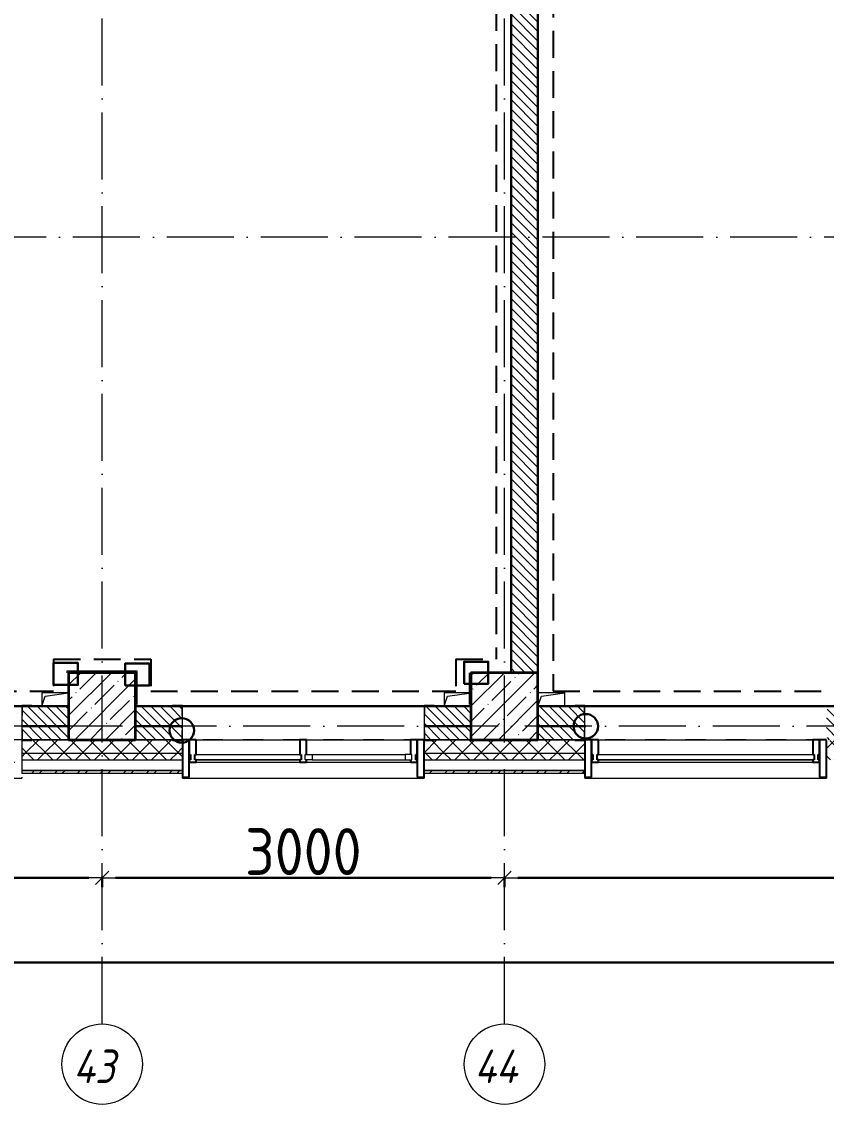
# Model space of a CAD drawing. Header units: millimetres. Extents: x -213536 to 1564669, y -45299 to 942238.
# Drawn here: x 492042 to 498042, y 422415 to 430492 of the extents above; entities that cross this region are included whole.
import ezdxf

# ---------------------------------------------------------------- set-up
doc = ezdxf.new("R2010")
doc.units = ezdxf.units.MM
for name, pattern in [('50_200_ШТРИХ_1Т_ш5_п1_п1_', [700, 500, -100, 0, -100]), ('Штрих короткий', [300, 150, -150]), ('Штриховая _2 мм - 1 мм_', [300, 200, -100])]:
    doc.linetypes.add(name, pattern=pattern)
for name, color, linetype, lineweight in [('0-1', 7, 'Continuous', 5), ('0-2', 7, 'Continuous', 9), ('2) ПГП 4м', 4, 'Continuous', 30), ('2.1) ПГП окна 2.8 м', 5, 'Continuous', 30), ('3) ЖБ 4м', 3, 'Continuous', 30), ('3.1) ЖБ окна 1.2 м', 102, 'Continuous', 30), ('4) Метл уголки', 6, 'Continuous', 30), ('5) Швы', 2, 'Continuous', 30), ('Импосты витража', 7, 'Continuous', 9), ('Импосты витража-1', 7, 'Continuous', 25), ('Каркас_Импост', 7, 'Continuous', 13), ('Несущие колонны', 7, 'Continuous', 9), ('Несущие колонны-1', 7, 'Continuous', 35), ('Обобщенные модели', 7, 'Continuous', 9), ('Общие ребра', 7, 'Continuous', 9), ('Окна', 7, 'Continuous', 9), ('Оси', 7, 'Continuous', 9), ('Оси-1', 7, 'Continuous', 20), ('Оси-2', 7, '50_200_ШТРИХ_1Т_ш5_п1_п1_', 9), ('Остекление-1', 7, 'Continuous', 9), ('Перемычка-1', 7, 'Штрих короткий', 9), ('Размеры', 7, 'Continuous', 15), ('Стены', 7, 'Continuous', 9), ('Стены-1', 7, 'Continuous', 13), ('Штриховка разреза-1', 7, 'Continuous', 9)]:
    doc.layers.add(name, color=color, linetype=linetype, lineweight=lineweight)
doc.layers.add('Каркас_Импост-2', color=7, linetype='Continuous', lineweight=9, true_color=0xaaaaaa)
doc.layers.add('СТ-1_1', color=7, linetype='Штриховая _2 мм - 1 мм_', lineweight=90, true_color=0x888888)
doc.layers.get('0-2').off()
doc.styles.add('ISOCPEUR_I_1', font='isocpeui.ttf', dxfattribs={"width": 0.85, "height": 2.5})
doc.styles.add('СПДС', font='isocpeur.ttf', dxfattribs={"width": 0.9})
doc.dimstyles.new('Размера А3', dxfattribs={"dimtxt": 200, "dimasz": 100, "dimexe": 70, "dimexo": 100, "dimgap": 20, "dimtad": 1, "dimdec": 0, "dimrnd": 10, "dimzin": 0, "dimdsep": 46, "dimtxsty": 'СПДС', "dimblk": 'ARROWHEAD_6', "dimcen": 1, "dimclrd": 256, "dimclre": 256, "dimclrt": 256, "dimazin": 0, "dimtfac": 1, "dimtdec": 0, "dimtmove": 2, "dimatfit": 3, "dimfxl": 1, "dimtolj": 1, "dimtzin": 0, "dimarcsym": 0})
pattern_1 = [(135, (0, 0), (-35.35534, -35.35534), [])]
pattern_2 = [(45, (0, 0), (-70.71068, 70.71068), []), (135, (0, 0), (-70.71068, -70.71068), [])]

# ---------------------------------------------------------------- blocks, each defined once
blk = doc.blocks.new('Ось сетки - Круг_Ø6_00__ISO-2_5_0_9K_-16731441-АИ2_03_План отделки стен 3-го этажа _Часть 2_')
at = {"layer": 'Оси-1'}
blk.add_circle((0, 0), 3, dxfattribs=at)
blk = doc.blocks.new('ARROWHEAD_6')
at = {"color": 0, "linetype": 'Continuous'}
for p, q in [((0, 0), (-1, 0)), ((-0.5, -0.5), (0.5, 0.5))]:
    blk.add_line(p, q, dxfattribs=at)
blk = doc.blocks.new('*D4729')
at = {"layer": 'Defpoints', "color": 0, "transparency": 16777216}
for p in [(486642.1, 424211.7), (492642.1, 424211.7), (492642.1, 424105.6)]:
    blk.add_point(p, dxfattribs=at)
at = {"layer": 'Размеры', "lineweight": -2, "transparency": 16777216}
for p, q in [((486642.1, 424111.7), (486642.1, 424035.6)), ((486742.1, 424105.6), (492542.1, 424105.6)), ((492642.1, 424111.7), (492642.1, 424035.6))]:
    blk.add_line(p, q, dxfattribs=at)
at = {"layer": 'Размеры', "lineweight": -2, "transparency": 16777216, "xscale": 100, "yscale": 100, "zscale": 100, "rotation": 180}
blk.add_blockref('ARROWHEAD_6', (486642.1, 424105.6), dxfattribs=at)
at = {"layer": 'Размеры', "lineweight": -2, "transparency": 16777216, "xscale": 100, "yscale": 100, "zscale": 100}
blk.add_blockref('ARROWHEAD_6', (492642.1, 424105.6), dxfattribs=at)
at = {"layer": 'Размеры', "transparency": 16777216, "insert": (489642.1, 424300.6), "char_height": 350, "width": 2.488, "attachment_point": 5, "style": 'СПДС'}
blk.add_mtext('\\A1;6000', dxfattribs=at)
blk = doc.blocks.new('*D4730')
at = {"layer": 'Defpoints', "color": 0, "transparency": 16777216}
for p in [(492642.1, 424211.7), (495642.1, 424211.7), (495642.1, 424105.6)]:
    blk.add_point(p, dxfattribs=at)
at = {"layer": 'Размеры', "lineweight": -2, "transparency": 16777216}
for p, q in [((492642.1, 424111.7), (492642.1, 424035.6)), ((492742.1, 424105.6), (495542.1, 424105.6)), ((495642.1, 424111.7), (495642.1, 424035.6))]:
    blk.add_line(p, q, dxfattribs=at)
at = {"layer": 'Размеры', "lineweight": -2, "transparency": 16777216, "xscale": 100, "yscale": 100, "zscale": 100, "rotation": 180}
blk.add_blockref('ARROWHEAD_6', (492642.1, 424105.6), dxfattribs=at)
at = {"layer": 'Размеры', "lineweight": -2, "transparency": 16777216, "xscale": 100, "yscale": 100, "zscale": 100}
blk.add_blockref('ARROWHEAD_6', (495642.1, 424105.6), dxfattribs=at)
at = {"layer": 'Размеры', "transparency": 16777216, "insert": (494142.1, 424300.6), "char_height": 350, "width": 2.488, "attachment_point": 5, "style": 'СПДС'}
blk.add_mtext('\\A1;3000', dxfattribs=at)
blk = doc.blocks.new('*D4731')
at = {"layer": 'Defpoints', "color": 0, "transparency": 16777216}
for p in [(495642.1, 424211.7), (501642.1, 424211.7), (501642.1, 424105.6)]:
    blk.add_point(p, dxfattribs=at)
at = {"layer": 'Размеры', "lineweight": -2, "transparency": 16777216}
for p, q in [((495642.1, 424111.7), (495642.1, 424035.6)), ((495742.1, 424105.6), (501542.1, 424105.6)), ((501642.1, 424111.7), (501642.1, 424035.6))]:
    blk.add_line(p, q, dxfattribs=at)
at = {"layer": 'Размеры', "lineweight": -2, "transparency": 16777216, "xscale": 100, "yscale": 100, "zscale": 100, "rotation": 180}
blk.add_blockref('ARROWHEAD_6', (495642.1, 424105.6), dxfattribs=at)
at = {"layer": 'Размеры', "lineweight": -2, "transparency": 16777216, "xscale": 100, "yscale": 100, "zscale": 100}
blk.add_blockref('ARROWHEAD_6', (501642.1, 424105.6), dxfattribs=at)
at = {"layer": 'Размеры', "transparency": 16777216, "insert": (498642.1, 424300.6), "char_height": 350, "width": 2.488, "attachment_point": 5, "style": 'СПДС'}
blk.add_mtext('\\A1;6000', dxfattribs=at)
blk = doc.blocks.new('*D4743')
at = {"layer": 'Defpoints', "color": 0, "transparency": 16777216}
for p in [(430692.1, 423578.1), (534192.1, 423578.1), (534192.1, 423472.1)]:
    blk.add_point(p, dxfattribs=at)
at = {"layer": 'Размеры', "lineweight": -2, "transparency": 16777216}
for p, q in [((430692.1, 423478.1), (430692.1, 423402.1)), ((430792.1, 423472.1), (534092.1, 423472.1)), ((534192.1, 423478.1), (534192.1, 423402.1))]:
    blk.add_line(p, q, dxfattribs=at)
at = {"layer": 'Размеры', "lineweight": -2, "transparency": 16777216, "xscale": 100, "yscale": 100, "zscale": 100, "rotation": 180}
blk.add_blockref('ARROWHEAD_6', (430692.1, 423472.1), dxfattribs=at)
at = {"layer": 'Размеры', "lineweight": -2, "transparency": 16777216, "xscale": 100, "yscale": 100, "zscale": 100}
blk.add_blockref('ARROWHEAD_6', (534192.1, 423472.1), dxfattribs=at)
at = {"layer": 'Размеры', "transparency": 16777216, "insert": (482442.1, 423667.1), "char_height": 350, "width": 3.544, "attachment_point": 5, "style": 'СПДС'}
blk.add_mtext('\\A1;103500', dxfattribs=at)
blk = doc.blocks.new('BSC_Колонна _Прямоугольная - 500х500-V51-АИ2_03_План отделки стен 3-го этажа _Часть 2_')
at = {"layer": 'Несущие колонны'}
h = blk.add_hatch(dxfattribs=at)
h.set_pattern_fill('FP_59', color=256, style=0, pattern_type=2)
h.set_pattern_definition([(45, (-61950, -150), (-114.04925, 114.04925), []), (45, (-61835.95, -150), (-114.04925, 114.04925), [201.613, -40.323, 3.353, -36.97])])
h.paths.add_polyline_path([(-250, -250), (250, -250), (250, 250), (-250, 250)], flags=0)
at = {"layer": 'Несущие колонны-1'}
for p, q in [((250, 250), (-250, 250)), ((-250, 250), (-250, -250)), ((250, -250), (250, 250)), ((-250, -250), (250, -250))]:
    blk.add_line(p, q, dxfattribs=at)
blk = doc.blocks.new('BSC_Колонна _Прямоугольная - 500х500-V111-АИ2_03_План отделки стен 3-го этажа _Часть 2_')
at = {"layer": 'Несущие колонны'}
h = blk.add_hatch(dxfattribs=at)
h.set_pattern_fill('FP_101', color=256, style=0, pattern_type=2)
h.set_pattern_definition([(45, (-64950, -150), (-114.04925, 114.04925), []), (45, (-64835.95, -150), (-114.04925, 114.04925), [201.613, -40.323, 3.353, -36.97])])
h.paths.add_polyline_path([(-250, -250), (250, -250), (250, 250), (-250, 250)], flags=0)
at = {"layer": 'Несущие колонны-1'}
for p, q in [((250, 250), (-250, 250)), ((-250, 250), (-250, -250)), ((250, -250), (250, 250)), ((-250, -250), (250, -250))]:
    blk.add_line(p, q, dxfattribs=at)
blk = doc.blocks.new('Проем_Дверь_Прямоугольный - 1800х2700h_оконные проемы-25805030-АИ2_03_План отделки стен 3-го этажа _Часть 2_')
at = {"layer": 'Перемычка-1'}
for p, q in [((900, 125), (-900, 125)), ((900, -125), (-900, -125))]:
    blk.add_line(p, q, dxfattribs=at)
blk = doc.blocks.new('PNS_Панель прямоугольная2 - Нр_Стекло - 40мм-26243474-АИ2_03_План отделки стен 3-го этажа _Часть 2_')
at = {"layer": 'Каркас_Импост'}
for p, q in [((-397.5, 0), (-397.5, 40)), ((-397.5, 40), (-347.5, 40)), ((-347.5, 40), (-347.5, 0)), ((397.5, 40), (347.5, 40)), ((347.5, 40), (347.5, 0)), ((397.5, 0), (397.5, 40)), ((-347.5, 0), (-397.5, 0)), ((347.5, 0), (397.5, 0))]:
    blk.add_line(p, q, dxfattribs=at)
at = {"layer": 'Каркас_Импост-2'}
for p, q in [((-347.5, 40), (347.5, 40)), ((-347.5, 0), (347.5, 0))]:
    blk.add_line(p, q, dxfattribs=at)
blk = doc.blocks.new('Прямоугольный импост - Импост структурный с накладкой - 150мм-25647633-АИ2_03_План отделки стен 3-го этажа _Часть 2_')
at = {"layer": 'Импосты витража-1'}
for p, q in [((-25, 0), (-25, 17)), ((-25, 17), (25, 17)), ((-15, 0), (-25, 0)), ((-15, -40), (-15, 0)), ((25, 17), (25, 0)), ((-25, -150), (-25, -40)), ((-25, -40), (-15, -40)), ((25, -40), (25, -150)), ((25, -150), (-25, -150))]:
    blk.add_line(p, q, dxfattribs=at)
blk = doc.blocks.new('Прямоугольный импост - Импост структурный с накладкой - 150мм-25647642-АИ2_03_План отделки стен 3-го этажа _Часть 2_')
at = {"layer": 'Импосты витража'}
for p, q in [((27275, -100), (28050, -100)), ((27275, -267), (28050, -267))]:
    blk.add_line(p, q, dxfattribs=at)
blk = doc.blocks.new('Прямоугольный импост - Импост структурный с накладкой - 150мм-V161-АИ2_03_План отделки стен 3-го этажа _Часть 2_')
at = {"layer": 'Импосты витража-1'}
for p, q in [((-25, 0), (-25, 17)), ((-25, 17), (25, 17)), ((25, 0), (15, 0)), ((15, 0), (15, -40)), ((25, 17), (25, 0)), ((-25, -150), (-25, -40)), ((15, -40), (25, -40)), ((25, -40), (25, -150)), ((25, -150), (-25, -150))]:
    blk.add_line(p, q, dxfattribs=at)
blk = doc.blocks.new('PNS_Панель прямоугольная1 - Нр_Стекло - 40мм-25259299-АИ2_03_План отделки стен 3-го этажа _Часть 2_')
at = {"layer": 'Остекление-1'}
for p, q in [((-387.5, 40), (387.5, 40)), ((-397.5, 0), (397.5, 0)), ((387.5, 0), (-387.5, 0))]:
    blk.add_line(p, q, dxfattribs=at)
blk = doc.blocks.new('Прямоугольный импост - Импост структурный с накладкой - 150мм-25647644-АИ2_03_План отделки стен 3-го этажа _Часть 2_')
at = {"layer": 'Импосты витража-1'}
for p, q in [((-25, 0), (-25, 17)), ((-25, 17), (25, 17)), ((-15, 0), (-25, 0)), ((-15, -40), (-15, 0)), ((25, 0), (15, 0)), ((15, 0), (15, -40)), ((25, 17), (25, 0)), ((-25, -150), (-25, -40)), ((-25, -40), (-15, -40)), ((15, -40), (25, -40)), ((25, -40), (25, -150)), ((25, -150), (-25, -150))]:
    blk.add_line(p, q, dxfattribs=at)
blk = doc.blocks.new('PNS_Панель прямоугольная1 - Нр_Стекло - 40мм-25293744-АИ2_03_План отделки стен 3-го этажа _Часть 2_')
at = {"layer": 'Остекление-1'}
for p, q in [((-800, 40), (800, 40)), ((-810, 0), (810, 0)), ((800, 0), (-800, 0))]:
    blk.add_line(p, q, dxfattribs=at)
blk = doc.blocks.new('Прямоугольный импост - Импост структурный с накладкой - 150мм-25651488-АИ2_03_План отделки стен 3-го этажа _Часть 2_')
at = {"layer": 'Импосты витража'}
for p, q in [((41650, -100), (43250, -100)), ((41650, -267), (43250, -267))]:
    blk.add_line(p, q, dxfattribs=at)
blk = doc.blocks.new('Прямоугольный импост - Импост структурный с накладкой - 150мм-25651501-АИ2_03_План отделки стен 3-го этажа _Часть 2_')
at = {"layer": 'Импосты витража-1'}
for p, q in [((-25, 0), (-25, 17)), ((-25, 17), (25, 17)), ((-15, 0), (-25, 0)), ((-15, -40), (-15, 0)), ((25, 0), (15, 0)), ((15, 0), (15, -40)), ((25, 17), (25, 0)), ((-25, -150), (-25, -40)), ((-25, -40), (-15, -40)), ((15, -40), (25, -40)), ((25, -40), (25, -150)), ((25, -150), (-25, -150))]:
    blk.add_line(p, q, dxfattribs=at)
blk = doc.blocks.new('Прямоугольный импост - Откос НВФ_50х280 мм-25995271-АИ2_03_План отделки стен 3-го этажа _Часть 2_')
at = {"layer": 'Импосты витража-1'}
for p, q in [((-50, 130), (0, 130)), ((-50, -150), (-50, 130)), ((0, 130), (0, -144)), ((0, -150), (-50, -150))]:
    blk.add_line(p, q, dxfattribs=at)
blk = doc.blocks.new('Прямоугольный импост - Откос НВФ_50х280 мм-25995273-АИ2_03_План отделки стен 3-го этажа _Часть 2_')
at = {"layer": 'Импосты витража-1'}
for p, q in [((0, 130), (-50, 130)), ((-50, 130), (-50, -150)), ((0, -144), (0, 130)), ((-50, -150), (0, -150))]:
    blk.add_line(p, q, dxfattribs=at)
blk = doc.blocks.new('Прямоугольный импост - Откос НВФ_50х280 мм-V169-АИ2_03_План отделки стен 3-го этажа _Часть 2_')
at = {"layer": 'Импосты витража-1'}
for p, q in [((-50, 130), (0, 130)), ((-50, -150), (-50, 130)), ((0, 130), (0, -144)), ((0, -150), (-50, -150))]:
    blk.add_line(p, q, dxfattribs=at)
blk = doc.blocks.new('Прямоугольный импост - Откос НВФ_50х280 мм-25993838-АИ2_03_План отделки стен 3-го этажа _Часть 2_')
at = {"layer": 'Импосты витража-1'}
for p, q in [((0, 130), (-50, 130)), ((-50, 130), (-50, -150)), ((0, -144), (0, 130)), ((-50, -150), (0, -150))]:
    blk.add_line(p, q, dxfattribs=at)
blk = doc.blocks.new('Фахверк_СКБ_Уголок - 250_2700-27497298-АИ2_03_План отделки стен 3-го этажа _Часть 2_')
at = {"layer": 'Обобщенные модели'}
for p, q in [((200, 181), (125, 181)), ((125, 181), (125, 106)), ((131, 106), (131, 175)), ((131, 175), (200, 175)), ((200, 175), (200, 181)), ((125, 106), (131, 106)), ((131, -6), (125, -6)), ((125, -6), (125, -81)), ((131, -75), (131, -6)), ((200, -75), (131, -75)), ((200, -81), (200, -75)), ((125, -81), (200, -81))]:
    blk.add_line(p, q, dxfattribs=at)
blk = doc.blocks.new('AR_Отверстие прямоугольное _в плите_ - AR_Отверстие прямоугольное _в плите_-V221-АИ2_03_План отделки стен 3-го этажа _Часть 2_')
at = {"layer": 'Обобщенные модели'}
for p, q in [((100, 50), (-100, 50)), ((-100, 50), (-100, -50)), ((-100, -50), (-75, 25)), ((-75, 25), (100, 50))]:
    blk.add_line(p, q, dxfattribs=at)
blk = doc.blocks.new('AR_Отверстие прямоугольное _в плите_ - AR_Отверстие прямоугольное _в плите_-V222-АИ2_03_План отделки стен 3-го этажа _Часть 2_')
at = {"layer": 'Обобщенные модели'}
for p, q in [((88, 50), (-100, 50)), ((-100, 50), (-100, -50)), ((-100, -50), (-75, 25)), ((-75, 25), (88, 48.3))]:
    blk.add_line(p, q, dxfattribs=at)
blk = doc.blocks.new('AR_Отверстие прямоугольное _в плите_ - AR_Отверстие прямоугольное _в плите_-V219-АИ2_03_План отделки стен 3-го этажа _Часть 2_')
at = {"layer": 'Обобщенные модели'}
for p, q in [((100, 50), (-100, 50)), ((-100, -50), (-75, 25)), ((-75, 25), (100, 50)), ((100, -50), (100, 50))]:
    blk.add_line(p, q, dxfattribs=at)
blk = doc.blocks.new('Отлив_СКБ - Отлив витража_120_НВФ-31885687-АИ2_03_План отделки стен 3-го этажа _Часть 2_')
at = {"layer": 'Окна'}
for p, q in [((1750, -2), (50, -2)), ((0, -120), (0, -113)), ((0, -120), (1800, -120)), ((1800, -113), (1800, -120))]:
    blk.add_line(p, q, dxfattribs=at)
blk = doc.blocks.new('0125-Р-ОО-Ш2-АР-о_23_10_2024_rvt-1-АИ2_03_План отделки стен 3-го этажа _Часть 2_')
at = {"layer": 'Штриховка разреза-1'}
h = blk.add_hatch(dxfattribs=at)
h.set_pattern_fill('FP_1', color=256, style=0, pattern_type=2)
h.set_pattern_definition(pattern_1)
h.paths.add_polyline_path([(65200, 400), (65200, 7400), (65000, 7400), (65000, 400)], flags=0)
h = blk.add_hatch(dxfattribs=at)
h.set_pattern_fill('FP_1', color=256, style=0, pattern_type=2)
h.set_pattern_definition(pattern_1)
h.paths.add_polyline_path([(61425, -100), (61700, -100), (61700, 150), (61356, 150), (61356, 81), (61350, 81), (61350, -31), (61356, -31), (61356, -100)], flags=0)
h.paths.add_polyline_path([(59544, -100), (59544, -31), (59550, -31), (59550, 81), (59544, 81), (59544, 150), (58356, 150), (58356, 81), (58350, 81), (58350, -31), (58356, -31), (58356, -100), (59475, -100)], flags=0)
h.paths.add_polyline_path([(56200, -100), (56544, -100), (56544, -31), (56550, -31), (56550, 81), (56544, 81), (56544, 150), (56200, 150)], flags=0)
h = blk.add_hatch(dxfattribs=at)
h.set_pattern_fill('FP_1', color=256, style=0, pattern_type=2)
h.set_pattern_definition(pattern_1)
h.paths.add_polyline_path([(64425, -100), (64700, -100), (64700, 150), (64356, 150), (64356, 81), (64350, 81), (64350, -31), (64356, -31), (64356, -100)], flags=0)
h.paths.add_polyline_path([(62544, -100), (62544, -31), (62550, -31), (62550, 81), (62544, 81), (62544, 150), (62200, 150), (62200, -100), (62475, -100)], flags=0)
h = blk.add_hatch(dxfattribs=at)
h.set_pattern_fill('FP_1', color=256, style=0, pattern_type=2)
h.set_pattern_definition(pattern_1)
h.paths.add_polyline_path([(70425, -100), (70700, -100), (70700, 150), (70356, 150), (70356, 81), (70350, 81), (70350, -31), (70356, -31), (70356, -100)], flags=0)
h.paths.add_polyline_path([(68550, -100), (68550, 150), (67356, 150), (67356, 81), (67350, 81), (67350, -31), (67356, -31), (67356, -100), (67705.2, -100)], flags=0)
h.paths.add_polyline_path([(65544, -100), (65544, -31), (65550, -31), (65550, 81), (65544, 81), (65544, 150), (65200, 150), (65200, -100), (65475, -100)], flags=0)
h = blk.add_hatch(dxfattribs=at)
h.set_pattern_fill('FP_81', color=256, style=0, pattern_type=2)
h.set_pattern_definition(pattern_2)
h.paths.add_polyline_path([(102188.9, -200), (103600, -200), (103600, -100), (94575, -100), (94575, -106), (94500, -106), (94500, -200), (98460.9, -200)], flags=0)
h.paths.add_polyline_path([(91850, -200), (92700, -200), (92700, -106), (92625, -106), (92625, -100), (84750, -100), (84750, -200), (91350, -200)], flags=0)
h.paths.add_polyline_path([(83549.1, -200), (83750, -200), (83750, -100), (82625, -100), (82625, -106), (82550, -106), (82550, -200), (82617.1, -200)], flags=0)
h.paths.add_polyline_path([(80675, -200), (80750, -200), (80750, -106), (80675, -106), (80675, -100), (79625, -100), (79625, -106), (79550, -106), (79550, -200), (79821.1, -200)], flags=0)
h.paths.add_polyline_path([(77750, -200), (77750, -100), (76625, -100), (76625, -106), (76550, -106), (76550, -200), (77250, -200)], flags=0)
h.paths.add_polyline_path([(73425, -200), (74750, -200), (74750, -100), (73425, -100), (73425, -106), (73350, -106), (73350, -200), (73356, -200)], flags=0)
h.paths.add_polyline_path([(70350, -200), (71550, -200), (71550, -106), (71475, -106), (71475, -100), (70425, -100), (70425, -106), (70350, -106)], flags=0)
h.paths.add_polyline_path([(67356, -200), (68550, -200), (68550, -100), (67425, -100), (67425, -106), (67350, -106), (67350, -200)], flags=0)
h.paths.add_polyline_path([(64909.2, -200), (65550, -200), (65550, -106), (65475, -106), (65475, -100), (64425, -100), (64425, -106), (64350, -106), (64350, -200)], flags=0)
h.paths.add_polyline_path([(62200, -200), (62550, -200), (62550, -106), (62475, -106), (62475, -100), (61425, -100), (61425, -106), (61350, -106), (61350, -200), (62113.2, -200)], flags=0)
h.paths.add_polyline_path([(59550, -200), (59550, -106), (59475, -106), (59475, -100), (58425, -100), (58425, -106), (58350, -106), (58350, -200), (59317.3, -200)], flags=0)
h.paths.add_polyline_path([(56521.3, -200), (56550, -200), (56550, -106), (56475, -106), (56475, -100), (55425, -100), (55425, -106), (55350, -106), (55350, -200), (55589.3, -200)], flags=0)
h.paths.add_polyline_path([(52350, -200), (53550, -200), (53550, -106), (53475, -106), (53475, -100), (52425, -100), (52425, -106), (52350, -106)], flags=0)
h.paths.add_polyline_path([(47475, -200), (47550, -200), (47550, -106), (47475, -106), (47475, -100), (46425, -100), (46425, -106), (46350, -106), (46350, -200), (47201.4, -200)], flags=0)
h.paths.add_polyline_path([(44405.4, -200), (44550, -200), (44550, -106), (44475, -106), (44475, -100), (43425, -100), (43425, -106), (43350, -106), (43350, -200), (43473.4, -200)], flags=0)
h.paths.add_polyline_path([(41550, -200), (41550, -106), (41475, -105.4), (41475, -100), (40150, -100), (40150, -200), (41544, -200)], flags=0)
h.paths.add_polyline_path([(38350, -200), (38350, -106), (38275, -106), (38275, -100), (37150, -100), (37150, -200), (37881.4, -200)], flags=0)
h.paths.add_polyline_path([(34153.5, -200), (35350, -200), (35350, -106), (35275, -106), (35275, -100), (34225, -100), (34225, -106), (34150, -106), (34150, -200)], flags=0)
h.paths.add_polyline_path([(32275, -200), (32350, -200), (32350, -106), (32275, -106), (32275, -100), (31150, -100), (31150, -200), (31650, -200)], flags=0)
h.paths.add_polyline_path([(28650, -200), (29350, -200), (29350, -106), (29275, -106), (29275, -100), (28150, -100), (28150, -200), (28561.5, -200)], flags=0)
h.paths.add_polyline_path([(25299.5, -200), (26350, -200), (26350, -106), (26275, -106), (26275, -100), (25225, -100), (25225, -106), (25150, -106), (25150, -200), (25225, -200)], flags=0)
h.paths.add_polyline_path([(17350, -200), (17350, -106), (17275, -106), (17275, -100), (16225, -100), (16225, -106), (16150, -106), (16150, -200), (17250, -200)], flags=0)
h.paths.add_polyline_path([(15150, -200), (15150, -106), (15075, -106), (15075, -100), (9825, -100), (9825, -106), (9750, -106), (9750, -200), (14581.6, -200)], flags=0)
h.paths.add_polyline_path([(8057.7, -200), (8750, -200), (8750, -106), (8675, -106), (8675, -100), (-100, -100), (-100, -200), (7125.7, -200)], flags=0)
h = blk.add_hatch(dxfattribs=at)
h.set_pattern_fill('FP_81', color=256, style=0, pattern_type=2)
h.set_pattern_definition(pattern_2)
h.paths.add_polyline_path([(103120.9, -250), (103700, -250), (103700, -200), (94500, -200), (94500, -250), (102188.9, -250)], flags=0)
h.paths.add_polyline_path([(92700, -250), (92700, -200), (84750, -200), (84750, -250), (91937, -250)], flags=0)
h.paths.add_polyline_path([(83549.1, -250), (83750, -250), (83750, -200), (82550, -200), (82550, -250), (82617.1, -250)], flags=0)
h.paths.add_polyline_path([(79821.1, -250), (80750, -250), (80750, -200), (79550, -200), (79550, -250)], flags=0)
h.paths.add_polyline_path([(77750, -250), (77750, -200), (76550, -200), (76550, -250), (77025.1, -250)], flags=0)
h.paths.add_polyline_path([(74229.1, -250), (74750, -250), (74750, -200), (73350, -200), (73350, -250)], flags=0)
h.paths.add_polyline_path([(70501.2, -250), (71550, -250), (71550, -200), (70350, -200), (70350, -250)], flags=0)
h.paths.add_polyline_path([(68550, -250), (68550, -200), (67350, -200), (67350, -250), (67705.2, -250)], flags=0)
h.paths.add_polyline_path([(64909.2, -250), (65550, -250), (65550, -200), (64350, -200), (64350, -250)], flags=0)
h.paths.add_polyline_path([(62550, -250), (62550, -200), (61350, -200), (61350, -250), (62113.2, -250)], flags=0)
h.paths.add_polyline_path([(59317.3, -250), (59550, -250), (59550, -200), (58350, -200), (58350, -250)], flags=0)
h.paths.add_polyline_path([(56521.3, -250), (56550, -250), (56550, -200), (55350, -200), (55350, -250), (55589.3, -250)], flags=0)
h.paths.add_polyline_path([(53550, -250), (53550, -200), (52350, -200), (52350, -250), (52793.3, -250)], flags=0)
h.paths.add_polyline_path([(46735.4, -250), (47550, -250), (47550, -200), (46350, -200), (46350, -250)], flags=0)
h.paths.add_polyline_path([(44550, -250), (44550, -200), (43350, -200), (43350, -250), (44405.4, -250)], flags=0)
h.paths.add_polyline_path([(41550, -250), (41550, -200), (40150, -200), (40150, -250), (40677.4, -250)], flags=0)
h.paths.add_polyline_path([(37881.4, -250), (38350, -250), (38350, -200), (37150, -200), (37150, -250), (37415.4, -250)], flags=0)
h.paths.add_polyline_path([(35085.5, -250), (35350, -250), (35350, -200), (34150, -200), (34150, -250), (34153.5, -250)], flags=0)
h.paths.add_polyline_path([(32350, -250), (32350, -200), (31150, -200), (31150, -250), (31357.5, -250)], flags=0)
h.paths.add_polyline_path([(28561.5, -250), (29350, -250), (29350, -200), (28150, -200), (28150, -250)], flags=0)
h.paths.add_polyline_path([(25765.5, -250), (26350, -250), (26350, -200), (25150, -200), (25150, -250), (25299.5, -250)], flags=0)
h.paths.add_polyline_path([(17350, -250), (17350, -200), (16150, -200), (16150, -250), (16445.6, -250)], flags=0)
h.paths.add_polyline_path([(14581.6, -250), (15150, -250), (15150, -200), (9750, -200), (9750, -250), (12717.6, -250)], flags=0)
h.paths.add_polyline_path([(8057.7, -250), (8750, -250), (8750, -200), (-200, -200), (-200, -250), (7125.7, -250)], flags=0)
h = blk.add_hatch(dxfattribs=at)
h.set_pattern_fill('FP_80', color=256, style=0, pattern_type=2)
h.set_pattern_definition([(45, (0, 0), (-85.53659, 85.53659), []), (45, (57.02, 0), (-85.53659, 85.53659), [])])
h.paths.add_polyline_path([(74215, -350), (74215, -330), (73351, -330), (73351, -350)], flags=0)
h.paths.add_polyline_path([(71550, -350), (71550, -330), (70350, -330), (70350, -350), (71433.2, -350)], flags=0)
h.paths.add_polyline_path([(68550, -350), (68550, -330), (67350, -330), (67350, -350), (67705.2, -350)], flags=0)
h.paths.add_polyline_path([(65550, -350), (65550, -330), (64351, -330), (64351, -350), (64909.2, -350)], flags=0)
h.paths.add_polyline_path([(62550, -350), (62550, -330), (61350, -330), (61350, -350), (62113.2, -350)], flags=0)
h.paths.add_polyline_path([(59550, -350), (59550, -330), (58351, -330), (58351, -350), (59317.3, -350)], flags=0)
h.paths.add_polyline_path([(56521.3, -350), (56550, -350), (56550, -330), (55350, -330), (55350, -350), (55589.3, -350)], flags=0)
h.paths.add_polyline_path([(53550, -350), (53550, -330), (52350, -330), (52350, -350), (52793.3, -350)], flags=0)
h.paths.add_polyline_path([(47201.4, -350), (47550, -350), (47550, -330), (46350, -330), (46350, -350), (46735.4, -350)], flags=0)
h.paths.add_polyline_path([(44405.4, -350), (44550, -350), (44550, -330), (43350, -330), (43350, -350), (43473.4, -350)], flags=0)
h.paths.add_polyline_path([(40685, -350), (41550, -350), (41550, -330), (40685, -330)], flags=0)
at = {"layer": 'Общие ребра'}
for p, q in [((61350, -200), (62550, -200)), ((64350, -200), (65550, -200)), ((61350, -250), (62550, -250)), ((64350, -250), (65550, -250))]:
    blk.add_line(p, q, dxfattribs=at)
at = {"layer": 'Стены'}
for p, q in [((59550, 150), (61350, 150)), ((62550, 150), (64350, 150)), ((65550, 150), (67350, 150))]:
    blk.add_line(p, q, dxfattribs=at)
at = {"layer": 'Стены-1'}
for p, q in [((65000, 7400), (65000, 400)), ((65200, 400), (65200, 7400)), ((61350, 81), (61350, -31)), ((61700, 150), (61425, 150)), ((62475, 150), (62200, 150)), ((62550, -31), (62550, 81)), ((64350, 81), (64350, -31)), ((64700, 150), (64425, 150)), ((65475, 150), (65200, 150)), ((65550, -31), (65550, 81)), ((61350, -106), (61350, -330)), ((61700, -100), (61425, -100)), ((61425, -100), (61700, -100)), ((62475, -100), (62200, -100)), ((62200, -100), (62475, -100)), ((62550, -330), (62550, -106)), ((64350, -106), (64350, -330)), ((64700, -100), (64425, -100)), ((64425, -100), (64700, -100)), ((65475, -100), (65200, -100)), ((65200, -100), (65475, -100)), ((65550, -330), (65550, -106)), ((61350, -330), (62550, -330)), ((62550, -330), (61350, -330)), ((61350, -330), (61350, -350)), ((61350, -350), (62550, -350)), ((62550, -350), (62550, -330)), ((64350, -330), (65550, -330)), ((65550, -330), (64351, -330)), ((64351, -330), (64351, -350)), ((64351, -350), (65550, -350)), ((65550, -350), (65550, -330))]:
    blk.add_line(p, q, dxfattribs=at)
at = {"layer": '0-2'}
for name, p in [('BSC_Колонна _Прямоугольная - 500х500-V51-АИ2_03_План отделки стен 3-го этажа _Часть 2_', (61950, 150)), ('BSC_Колонна _Прямоугольная - 500х500-V111-АИ2_03_План отделки стен 3-го этажа _Часть 2_', (64950, 150)), ('AR_Отверстие прямоугольное _в плите_ - AR_Отверстие прямоугольное _в плите_-V221-АИ2_03_План отделки стен 3-го этажа _Часть 2_', (61600, 200)), ('AR_Отверстие прямоугольное _в плите_ - AR_Отверстие прямоугольное _в плите_-V222-АИ2_03_План отделки стен 3-го этажа _Часть 2_', (64600, 200)), ('AR_Отверстие прямоугольное _в плите_ - AR_Отверстие прямоугольное _в плите_-V219-АИ2_03_План отделки стен 3-го этажа _Часть 2_', (65300, 200)), ('Проем_Дверь_Прямоугольный - 1800х2700h_оконные проемы-25805030-АИ2_03_План отделки стен 3-го этажа _Часть 2_', (60450, 25)), ('Фахверк_СКБ_Уголок - 250_2700-27497298-АИ2_03_План отделки стен 3-го этажа _Часть 2_', (61225, -25)), ('Проем_Дверь_Прямоугольный - 1800х2700h_оконные проемы-25805030-АИ2_03_План отделки стен 3-го этажа _Часть 2_', (63450, 25)), ('Фахверк_СКБ_Уголок - 250_2700-27497298-АИ2_03_План отделки стен 3-го этажа _Часть 2_', (64225, -25)), ('Проем_Дверь_Прямоугольный - 1800х2700h_оконные проемы-25805030-АИ2_03_План отделки стен 3-го этажа _Часть 2_', (66450, 25)), ('Прямоугольный импост - Импост структурный с накладкой - 150мм-25647642-АИ2_03_План отделки стен 3-го этажа _Часть 2_', (35375, 0)), ('Прямоугольный импост - Импост структурный с накладкой - 150мм-25647642-АИ2_03_План отделки стен 3-го этажа _Часть 2_', (36200, 0)), ('Прямоугольный импост - Импост структурный с накладкой - 150мм-25651488-АИ2_03_План отделки стен 3-го этажа _Часть 2_', (24000, 0)), ('PNS_Панель прямоугольная1 - Нр_Стекло - 40мм-25259299-АИ2_03_План отделки стен 3-го этажа _Часть 2_', (63037.5, -250)), ('PNS_Панель прямоугольная2 - Нр_Стекло - 40мм-26243474-АИ2_03_План отделки стен 3-го этажа _Часть 2_', (63862.5, -250)), ('PNS_Панель прямоугольная1 - Нр_Стекло - 40мм-25293744-АИ2_03_План отделки стен 3-го этажа _Часть 2_', (66450, -250)), ('Отлив_СКБ - Отлив витража_120_НВФ-31885687-АИ2_03_План отделки стен 3-го этажа _Часть 2_', (59550, -267)), ('Отлив_СКБ - Отлив витража_120_НВФ-31885687-АИ2_03_План отделки стен 3-го этажа _Часть 2_', (62550, -267)), ('Отлив_СКБ - Отлив витража_120_НВФ-31885687-АИ2_03_План отделки стен 3-го этажа _Часть 2_', (65550, -267))]:
    blk.add_blockref(name, p, dxfattribs=at)
at = {"layer": '0-2', "rotation": 180}
for name, p in [('Фахверк_СКБ_Уголок - 250_2700-27497298-АИ2_03_План отделки стен 3-го этажа _Часть 2_', (62675, 75)), ('Фахверк_СКБ_Уголок - 250_2700-27497298-АИ2_03_План отделки стен 3-го этажа _Часть 2_', (65675, 75)), ('Прямоугольный импост - Откос НВФ_50х280 мм-25993838-АИ2_03_План отделки стен 3-го этажа _Часть 2_', (62550, -250)), ('Прямоугольный импост - Откос НВФ_50х280 мм-25995273-АИ2_03_План отделки стен 3-го этажа _Часть 2_', (65550, -250))]:
    blk.add_blockref(name, p, dxfattribs=at)
at = {"layer": '0-2', "extrusion": (0, 0, -1), "rotation": 180}
for name, p in [('Прямоугольный импост - Импост структурный с накладкой - 150мм-25647644-АИ2_03_План отделки стен 3-го этажа _Часть 2_', (-62625, -250)), ('Прямоугольный импост - Импост структурный с накладкой - 150мм-25647633-АИ2_03_План отделки стен 3-го этажа _Часть 2_', (-63450, -250)), ('Прямоугольный импост - Импост структурный с накладкой - 150мм-V161-АИ2_03_План отделки стен 3-го этажа _Часть 2_', (-64275, -250)), ('Прямоугольный импост - Откос НВФ_50х280 мм-V169-АИ2_03_План отделки стен 3-го этажа _Часть 2_', (-64350, -250)), ('Прямоугольный импост - Импост структурный с накладкой - 150мм-25651501-АИ2_03_План отделки стен 3-го этажа _Часть 2_', (-65625, -250)), ('Прямоугольный импост - Импост структурный с накладкой - 150мм-25651501-АИ2_03_План отделки стен 3-го этажа _Часть 2_', (-67275, -250)), ('Прямоугольный импост - Откос НВФ_50х280 мм-25995271-АИ2_03_План отделки стен 3-го этажа _Часть 2_', (-67350, -250))]:
    blk.add_blockref(name, p, dxfattribs=at)
blk = doc.blocks.new('3этНиз')
at = {"layer": 'СТ-1_1', "lineweight": 25}
for p, q in [((496004.1, 432823.4), (496004.1, 425497.4)), ((495580.1, 432423.4), (495580.1, 425735.4)), ((492280.1, 425735.4), (493004.1, 425735.4)), ((492280.1, 425735.4), (492280.1, 425497.4)), ((493004.1, 425735.4), (493004.1, 425497.4)), ((495280.1, 425735.4), (495580.1, 425735.4)), ((495280.1, 425735.4), (495280.1, 425497.4)), ((487004.1, 425497.4), (492280.1, 425497.4)), ((493004.1, 425497.4), (495280.1, 425497.4)), ((496004.1, 425497.4), (501280.1, 425497.4))]:
    blk.add_line(p, q, dxfattribs=at)
at = {"layer": 'Стены-1'}
for p, q in [((492904.1, 425647.4), (492380.1, 425647.4)), ((492380.1, 425647.4), (492380.1, 425635.4)), ((492904.1, 425397.4), (492904.1, 425647.4)), ((495380.1, 425635.4), (495380.1, 425397.4)), ((492892.1, 425385.4), (492904.1, 425385.4))]:
    blk.add_line(p, q, dxfattribs=at)
at = {"layer": '0-1'}
blk.add_blockref('0125-Р-ОО-Ш2-АР-о_23_10_2024_rvt-1-АИ2_03_План отделки стен 3-го этажа _Часть 2_', (430692.1, 425235.4), dxfattribs=at)
blk = doc.blocks.new('Ось 3 этаж')
at = {"layer": 'Оси-2'}
for p, q in [((492642.1, 423014.8), (492642.1, 437970.1)), ((495642.1, 423014.8), (495642.1, 437970.1)), ((535630.4, 428885.4), (428373.3, 428885.4)), ((536900.4, 425235.4), (428373.3, 425235.4))]:
    blk.add_line(p, q, dxfattribs=at)
at = {"layer": 'Оси-1', "xscale": 99.99999999999993, "yscale": 99.99999999999993, "zscale": 99.99999999999993}
for p in [(492642.1, 422714.8), (495642.1, 422714.8)]:
    blk.add_blockref('Ось сетки - Круг_Ø6_00__ISO-2_5_0_9K_-16731441-АИ2_03_План отделки стен 3-го этажа _Часть 2_', p, dxfattribs=at)
at = {"layer": 'Оси', "char_height": 250, "attachment_point": 1, "style": 'ISOCPEUR_I_1'}
for s, insert, width in [('43', (492428.2, 422823.5), 425.696), ('44', (495419.2, 422823.5), 447.342)]:
    blk.add_mtext(s, dxfattribs=dict(at, insert=insert, width=width))
at = {"layer": 'Размеры'}
for base, p1, p2, picture, middle in [((492642.1, 424105.6), (486642.1, 424211.7), (492642.1, 424211.7), '*D4729', (489642.1, 424300.6)), ((495642.1, 424105.6), (492642.1, 424211.7), (495642.1, 424211.7), '*D4730', (494142.1, 424300.6)), ((501642.1, 424105.6), (495642.1, 424211.7), (501642.1, 424211.7), '*D4731', (498642.1, 424300.6)), ((534192.1, 423472.1), (430692.1, 423578.1), (534192.1, 423578.1), '*D4743', (482442.1, 423667.1))]:
    dim = blk.add_linear_dim(base=base, p1=p1, p2=p2, dimstyle='Размера А3', override={"dimtxt": 350}, dxfattribs=at)
    dim.commit()
    dim.dimension.update_dxf_attribs({"geometry": picture, "text_midpoint": middle})

msp = doc.modelspace()

# ---------------------------------------------------------------- linework, layer by layer
at = {"layer": '2) ПГП 4м'}
for points in [[(486892.1, 432935.4), (489242.1, 432935.4), (489242.1, 432535.4), (489742.1, 432535.4), (489742.1, 432929.4), (490692.1, 432929.4), (490692.1, 432535.4), (495692.1, 432535.4), (495692.1, 425635.4)], [(495892.1, 425635.4), (495892.1, 432635.4)]]:
    msp.add_lwpolyline(points, dxfattribs=at)
at = {"layer": '2.1) ПГП окна 2.8 м'}
for points in [[(492042.1, 425235.4), (492392.1, 425235.4)], [(492892.1, 425235.4), (493242.1, 425235.4)], [(495048.1, 425235.4), (495398.1, 425235.4)], [(495898.1, 425235.4), (496248.1, 425235.4)]]:
    msp.add_lwpolyline(points, dxfattribs=at)
at = {"layer": '3) ЖБ 4м'}
for points in [[(492392.1, 425385.4), (492392.1, 425635.4), (492892.1, 425635.4), (492892.1, 425385.4)], [(495392.1, 425385.4), (495392.1, 425635.4), (495692.1, 425635.4)], [(495892.1, 425635.4), (495892.1, 425385.4)]]:
    msp.add_lwpolyline(points, dxfattribs=at)
at = {"layer": '3.1) ЖБ окна 1.2 м'}
for points in [[(486892.1, 425385.4), (492392.1, 425385.4)], [(492892.1, 425385.4), (495392.1, 425385.4)], [(495892.1, 425385.4), (501392.1, 425385.4)]]:
    msp.add_lwpolyline(points, dxfattribs=at)
at = {"layer": '4) Метл уголки'}
for points in [[(492280.1, 425543.5), (492461.4, 425543.5), (492461.4, 425708.2), (492280.1, 425708.2)], [(492813.1, 425538.9), (492994.4, 425538.9), (492994.4, 425703.6), (492813.1, 425703.6)], [(495340.4, 425552.3), (495521.7, 425552.3), (495521.7, 425717), (495340.4, 425717)]]:
    msp.add_lwpolyline(points, close=True, dxfattribs=at)
at = {"layer": '5) Швы'}
for centre in [(493236.1, 425204.4), (496248.1, 425235.4)]:
    msp.add_circle(centre, 91.6, dxfattribs=at)

# ---------------------------------------------------------------- block references
at = {"color": 5, "lineweight": 30}
msp.add_blockref('Ось 3 этаж', (0, 0), dxfattribs=at)
at = {"layer": '3) ЖБ 4м'}
msp.add_blockref('3этНиз', (0, 0), dxfattribs=at)

doc.saveas('drawing.dxf')
